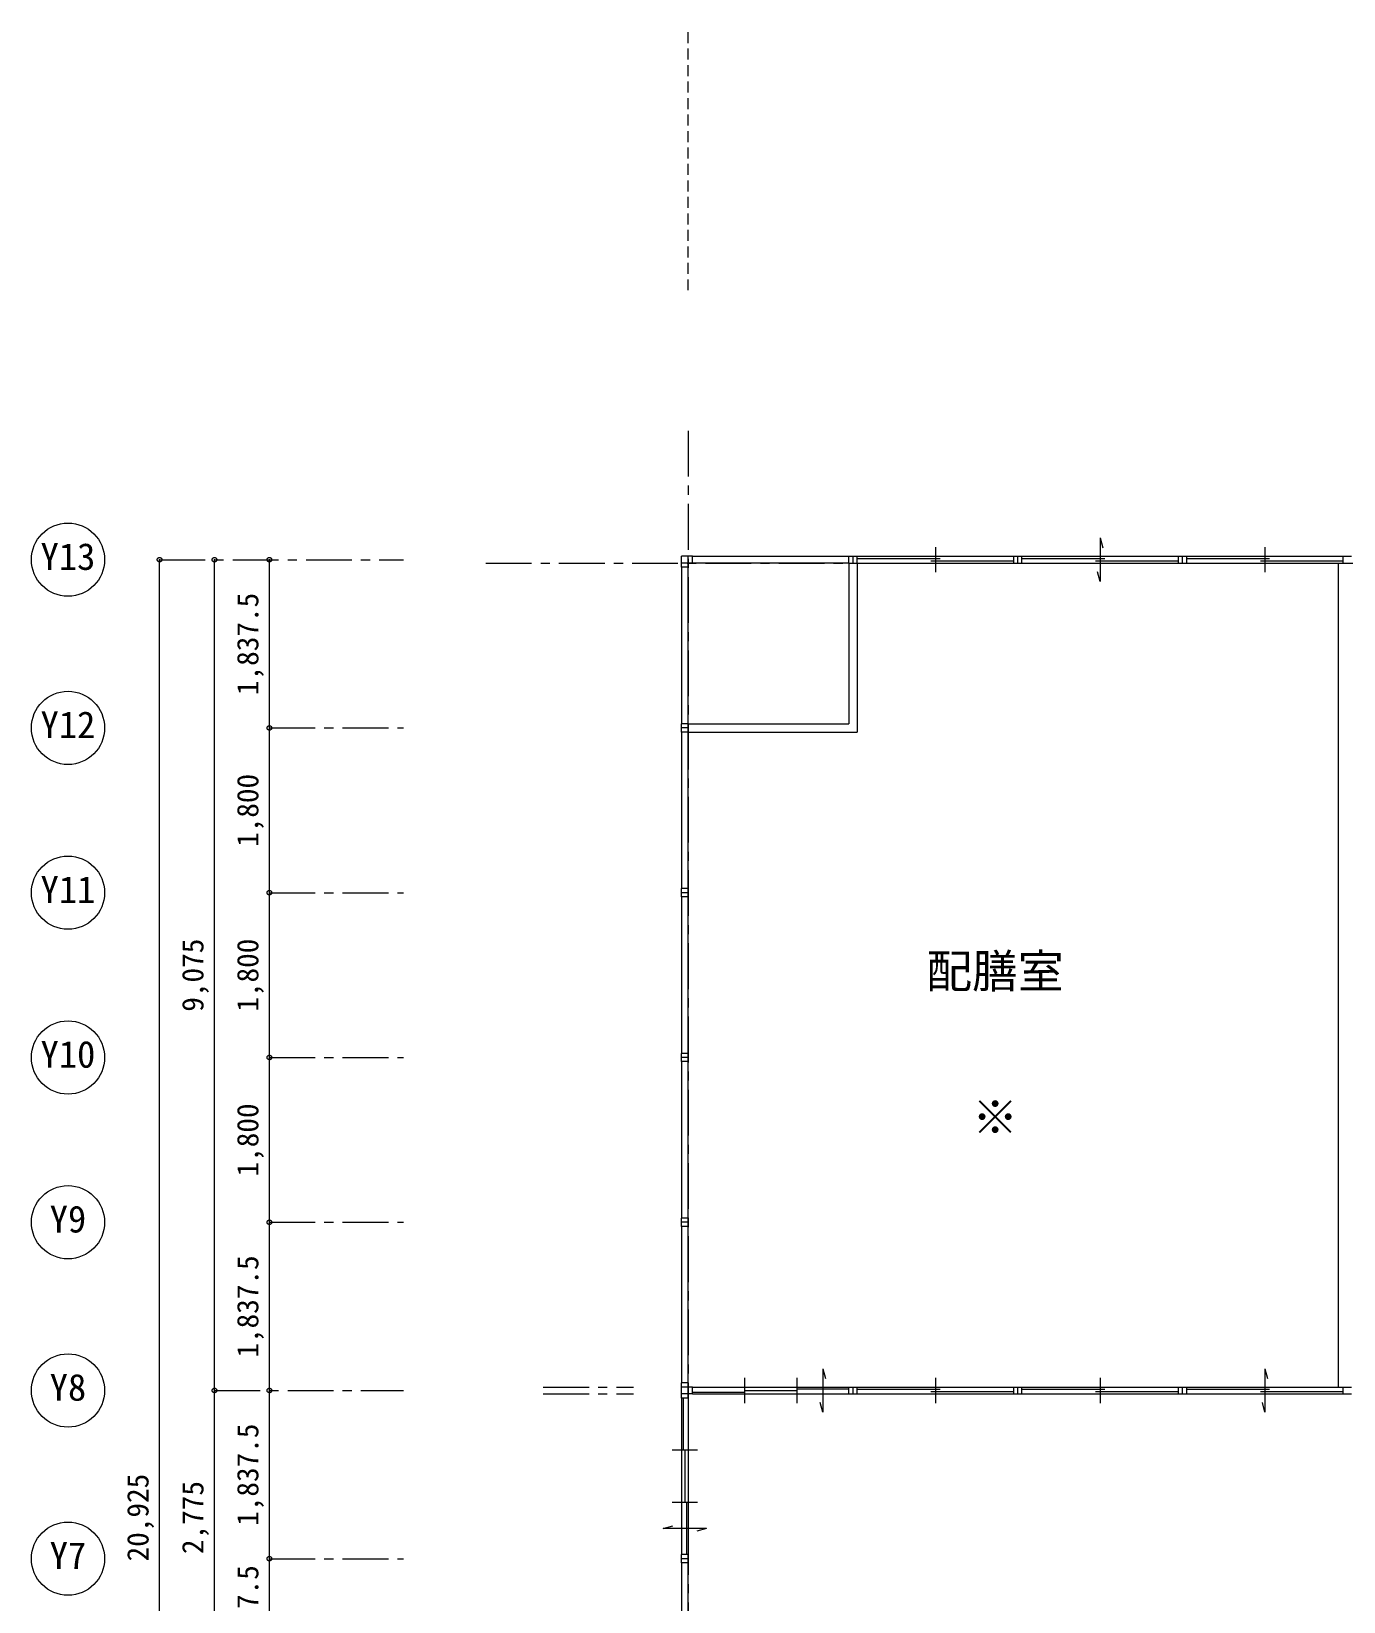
# Model space of a CAD drawing. Units: millimetres at full size, sheet at 1:100. Extents: x -84100 to 167013, y -59450 to 59350.
# Drawn here: x 108819 to 123154, y 26287 to 43439 of the extents above; entities that cross this region are included whole.
import ezdxf
from ezdxf.enums import TextEntityAlignment as Align

# ---------------------------------------------------------------- set-up
doc = ezdxf.new("R2010")
doc.units = ezdxf.units.MM
doc.header["$LTSCALE"] = 100
doc.header["$PDMODE"] = 32
doc.header["$PDSIZE"] = 50
doc.linetypes.add('CHAIN1', pattern=[8, 5, -1, 1, -1])
doc.linetypes.add('DASHED1', pattern=[1.8, 1.2, -0.6])
for name, color, linetype, lineweight in [('0-2_間仕切り', 5, 'Continuous', 9), ('0-4_通り芯', 3, 'Continuous', 9), ('0-5_通芯符号', 3, 'CHAIN1', 9), ('0-6_寸法線', 3, 'Continuous', 9), ('0-7_作図線', 7, 'Continuous', 9)]:
    doc.layers.add(name, color=color, linetype=linetype, lineweight=lineweight)
doc.layers.add('1-E', color=7, linetype='Continuous')
doc.layers.add('2-A', color=7, linetype='Continuous')
doc.styles.add('ＭＳ ゴシック', font='')
doc.styles.get('ＭＳ ゴシック').set_extended_font_data('MS Gothic')

msp = doc.modelspace()

# ---------------------------------------------------------------- linework, layer by layer
at = {"layer": '0-2_間仕切り'}
for p, q in [((118694.8, 37805.5), (118694.8, 37530.5)), ((120494.8, 37905.5), (120523.2, 37799.3)), ((120494.8, 37905.5), (120494.8, 37430.5)), ((122294.8, 37805.5), (122294.8, 37530.5)), ((117839.8, 37705.5), (119549.8, 37705.5)), ((117839.8, 37680.5), (118744.8, 37680.5)), ((117839.8, 37630.5), (119549.8, 37630.5)), ((118644.8, 37655.5), (119549.8, 37655.5)), ((119639.8, 37705.5), (121349.8, 37705.5)), ((119639.8, 37680.5), (120544.8, 37680.5)), ((119639.8, 37630.5), (121349.8, 37630.5)), ((120444.8, 37655.5), (121349.8, 37655.5)), ((121439.8, 37705.5), (123149.8, 37705.5)), ((121439.8, 37680.5), (122344.8, 37680.5)), ((121439.8, 37630.5), (123149.8, 37630.5)), ((122244.8, 37655.5), (123149.8, 37655.5)), ((120494.8, 37430.5), (120466.3, 37536.6)), ((117464.8, 28830.5), (117464.8, 28355.5)), ((117464.8, 28830.5), (117493.2, 28724.3)), ((122294.8, 28830.5), (122294.8, 28355.5)), ((122294.8, 28830.5), (122323.2, 28724.3)), ((116609.8, 28730.5), (116609.8, 28455.5)), ((117179.8, 28730.5), (117179.8, 28455.5)), ((118694.8, 28730.5), (118694.8, 28455.5)), ((120494.8, 28730.5), (120494.8, 28455.5)), ((115919.8, 28510.5), (115919.8, 26800.5)), ((115938.5, 28510.5), (115938.5, 27940.5)), ((115994.8, 28510.5), (115994.8, 26800.5)), ((116039.8, 28630.5), (117749.8, 28630.5)), ((116039.8, 28574.2), (116609.8, 28574.2)), ((116039.8, 28555.5), (117749.8, 28555.5)), ((116609.8, 28593), (117179.8, 28593)), ((117179.8, 28611.7), (117749.8, 28611.7)), ((117839.8, 28630.5), (119549.8, 28630.5)), ((117839.8, 28605.5), (118744.8, 28605.5)), ((117839.8, 28555.5), (119549.8, 28555.5)), ((118644.8, 28580.5), (119549.8, 28580.5)), ((119639.8, 28630.5), (121349.8, 28630.5)), ((119639.8, 28605.5), (120544.8, 28605.5)), ((119639.8, 28555.5), (121349.8, 28555.5)), ((120444.8, 28580.5), (121349.8, 28580.5)), ((121439.8, 28630.5), (123149.8, 28630.5)), ((121439.8, 28605.5), (122344.8, 28605.5)), ((121439.8, 28555.5), (123149.8, 28555.5)), ((122244.8, 28580.5), (123149.8, 28580.5)), ((117464.8, 28355.5), (117436.3, 28461.7)), ((122294.8, 28355.5), (122266.3, 28461.7)), ((116094.8, 27940.5), (115819.8, 27940.5)), ((115957.3, 27940.5), (115957.3, 27370.5)), ((116094.8, 27370.5), (115819.8, 27370.5)), ((115976, 27370.5), (115976, 26800.5)), ((115719.8, 27085.5), (115825.9, 27113.9)), ((116194.8, 27085.5), (115719.8, 27085.5)), ((116194.8, 27085.5), (116088.6, 27057))]:
    msp.add_line(p, q, dxfattribs=at)
at = {"layer": '0-4_通り芯'}
for p, q in [((115919.8, 37585.5), (115919.8, 35875.5)), ((115994.8, 35875.5), (115994.8, 37585.5)), ((116039.8, 37705.5), (117749.8, 37705.5)), ((117749.8, 37630.5), (116039.8, 37630.5)), ((117749.8, 37630.5), (117749.8, 35875.5)), ((117839.8, 37630.5), (117839.8, 35785.5)), ((123094.8, 37630.5), (123094.8, 28630.5)), ((115994.8, 35875.5), (117749.8, 35875.5)), ((115919.8, 35785.5), (115919.8, 34075.5)), ((115994.8, 34075.5), (115994.8, 35785.5)), ((115994.8, 35785.5), (117839.8, 35785.5)), ((115919.8, 33985.5), (115919.8, 32275.5)), ((115994.8, 32275.5), (115994.8, 33985.5)), ((115919.8, 32185.5), (115919.8, 30475.5)), ((115994.8, 30475.5), (115994.8, 32185.5)), ((115919.8, 30385.5), (115919.8, 28675.5)), ((115994.8, 28675.5), (115994.8, 30385.5)), ((115919.8, 26710.5), (115919.8, 25900.5)), ((115994.8, 25900.5), (115994.8, 26710.5))]:
    msp.add_line(p, q, dxfattribs=at)
at = {"layer": '0-5_通芯符号'}
for p, q in [((115994.8, 39077.4), (115994.8, 14524.4)), ((110219, 37668), (112882.3, 37668)), ((113782.3, 37630.5), (167012.6, 37630.5)), ((111419, 35830.5), (112882.3, 35830.5)), ((111419, 34030.5), (112882.3, 34030.5)), ((111419, 32230.5), (112882.3, 32230.5)), ((111419, 30430.5), (112882.3, 30430.5)), ((110819, 28593), (112882.3, 28593)), ((114410.4, 28630.5), (115394.6, 28630.5)), ((114410.4, 28555.5), (115394.6, 28555.5)), ((111419, 26755.5), (112882.3, 26755.5))]:
    msp.add_line(p, q, dxfattribs=at)
at = {"layer": '0-5_通芯符号', "linetype": 'Continuous'}
for p, q in [((110219, 16743), (110219, 37668)), ((110819, 28593), (110819, 37668)), ((111419, 35830.5), (111419, 37668)), ((111419, 34030.5), (111419, 35830.5)), ((111419, 32230.5), (111419, 34030.5)), ((111419, 30430.5), (111419, 32230.5)), ((111419, 28593), (111419, 30430.5)), ((110819, 25818), (110819, 28593)), ((111419, 26755.5), (111419, 28593)), ((111419, 25818), (111419, 26755.5))]:
    msp.add_line(p, q, dxfattribs=at)
at = {"layer": '0-5_通芯符号'}
for p in [(110219, 37668), (110819, 37668), (111419, 37668), (111419, 35830.5), (111419, 34030.5), (111419, 32230.5), (111419, 30430.5), (110819, 28593), (111419, 28593), (111419, 26755.5)]:
    msp.add_point(p, dxfattribs=at)
at = {"layer": '0-6_寸法線'}
for centre in [(109219, 37668), (109219, 35830.5), (109219, 34030.5), (109219, 32230.5), (109219, 30430.5), (109219, 28593), (109219, 26755.5)]:
    msp.add_circle(centre, 400, dxfattribs=at)
at = {"layer": '0-7_作図線', "color": 3, "linetype": 'DASHED1'}
msp.add_line((115994.8, 40610.4), (115994.8, 43438.8), dxfattribs=at)
at = {"layer": '0-7_作図線'}
for p, q in [((115919.8, 37585.5), (115919.8, 37705.5)), ((116039.8, 37705.5), (115919.8, 37705.5)), ((116039.8, 37630.5), (115919.8, 37630.5)), ((115994.8, 37585.5), (115919.8, 37585.5)), ((115994.8, 37585.5), (115994.8, 37705.5)), ((116039.8, 37630.5), (116039.8, 37705.5)), ((117749.8, 37630.5), (117749.8, 37705.5)), ((117749.8, 37705.5), (117839.8, 37705.5)), ((117749.8, 37630.5), (117839.8, 37630.5)), ((117794.8, 37630.5), (117794.8, 37705.5)), ((117839.8, 37630.5), (117839.8, 37705.5)), ((119549.8, 37705.5), (119639.8, 37705.5)), ((119549.8, 37630.5), (119549.8, 37705.5)), ((119549.8, 37630.5), (119639.8, 37630.5)), ((119594.8, 37630.5), (119594.8, 37705.5)), ((119639.8, 37630.5), (119639.8, 37705.5)), ((121349.8, 37705.5), (121439.8, 37705.5)), ((121349.8, 37630.5), (121349.8, 37705.5)), ((121349.8, 37630.5), (121439.8, 37630.5)), ((121394.8, 37630.5), (121394.8, 37705.5)), ((121439.8, 37630.5), (121439.8, 37705.5)), ((123149.8, 37705.5), (123239.8, 37705.5)), ((123149.8, 37630.5), (123149.8, 37705.5)), ((123149.8, 37630.5), (123239.8, 37630.5)), ((115994.8, 35875.5), (115919.8, 35875.5)), ((115919.8, 35785.5), (115919.8, 35875.5)), ((115994.8, 35785.5), (115994.8, 35875.5)), ((115994.8, 35830.5), (115919.8, 35830.5)), ((115994.8, 35785.5), (115919.8, 35785.5)), ((115994.8, 34075.5), (115919.8, 34075.5)), ((115919.8, 33985.5), (115919.8, 34075.5)), ((115994.8, 34030.5), (115919.8, 34030.5)), ((115994.8, 33985.5), (115919.8, 33985.5)), ((115994.8, 33985.5), (115994.8, 34075.5)), ((115994.8, 32275.5), (115919.8, 32275.5)), ((115919.8, 32185.5), (115919.8, 32275.5)), ((115994.8, 32185.5), (115994.8, 32275.5)), ((115994.8, 32230.5), (115919.8, 32230.5)), ((115994.8, 32185.5), (115919.8, 32185.5)), ((115994.8, 30475.5), (115919.8, 30475.5)), ((115919.8, 30385.5), (115919.8, 30475.5)), ((115994.8, 30430.5), (115919.8, 30430.5)), ((115994.8, 30385.5), (115919.8, 30385.5)), ((115994.8, 30385.5), (115994.8, 30475.5)), ((115994.8, 28675.5), (115919.8, 28675.5)), ((115919.8, 28510.5), (115919.8, 28675.5)), ((115994.8, 28510.5), (115994.8, 28675.5)), ((116039.8, 28630.5), (115919.8, 28630.5)), ((116039.8, 28555.5), (115919.8, 28555.5)), ((115994.8, 28510.5), (115919.8, 28510.5)), ((116039.8, 28555.5), (116039.8, 28630.5)), ((117749.8, 28555.5), (117749.8, 28630.5)), ((117749.8, 28630.5), (117839.8, 28630.5)), ((117749.8, 28555.5), (117839.8, 28555.5)), ((117794.8, 28555.5), (117794.8, 28630.5)), ((117839.8, 28555.5), (117839.8, 28630.5)), ((119549.8, 28630.5), (119639.8, 28630.5)), ((119549.8, 28555.5), (119549.8, 28630.5)), ((119549.8, 28555.5), (119639.8, 28555.5)), ((119594.8, 28555.5), (119594.8, 28630.5)), ((119639.8, 28555.5), (119639.8, 28630.5)), ((121349.8, 28630.5), (121439.8, 28630.5)), ((121349.8, 28555.5), (121349.8, 28630.5)), ((121349.8, 28555.5), (121439.8, 28555.5)), ((121394.8, 28555.5), (121394.8, 28630.5)), ((121439.8, 28555.5), (121439.8, 28630.5)), ((123149.8, 28630.5), (123239.8, 28630.5)), ((123149.8, 28555.5), (123149.8, 28630.5)), ((123149.8, 28555.5), (123239.8, 28555.5)), ((115994.8, 26800.5), (115919.8, 26800.5)), ((115919.8, 26710.5), (115919.8, 26800.5)), ((115994.8, 26710.5), (115994.8, 26800.5)), ((115994.8, 26755.5), (115919.8, 26755.5)), ((115994.8, 26710.5), (115919.8, 26710.5))]:
    msp.add_line(p, q, dxfattribs=at)

# ---------------------------------------------------------------- texts
at = {"layer": '0-5_通芯符号', "style": 'ＭＳ ゴシック'}
for s, p in [('1,837.5', (111369, 36189.2)), ('1,800', (111369, 34530.5)), ('9,075', (110769, 32730.5)), ('1,800', (111369, 32730.5)), ('1,800', (111369, 30930.5)), ('1,837.5', (111369, 28951.7)), ('1,837.5', (111369, 27114.2)), ('20,925', (110169, 26725.5)), ('2,775', (110769, 26805.5)), ('937.5', (111369, 25886.7))]:
    msp.add_text(s, height=234.6, rotation=90, dxfattribs=at).set_placement(p, align=Align.BOTTOM_LEFT)
at = {"layer": '0-6_寸法線', "style": 'ＭＳ ゴシック'}
for s, p in [('Y13', (108919, 37468)), ('Y12', (108919, 35630.5)), ('Y11', (108919, 33830.5)), ('Y10', (108919, 32030.5)), ('Y9', (109019, 30230.5)), ('Y8', (109019, 28393)), ('Y7', (109019, 26555.5))]:
    msp.add_text(s, height=293.3, dxfattribs=at).set_placement(p, align=Align.BOTTOM_LEFT)
at = {"layer": '1-E', "style": 'ＭＳ ゴシック'}
msp.add_text('配膳室', height=366.6, dxfattribs=at).set_placement((118594.8, 32880.5), align=Align.BOTTOM_LEFT)
at = {"layer": '2-A', "style": 'ＭＳ ゴシック'}
msp.add_text('※', height=366.6, dxfattribs=at).set_placement((119097.2, 31284.3), align=Align.BOTTOM_LEFT)

doc.saveas('drawing.dxf')
